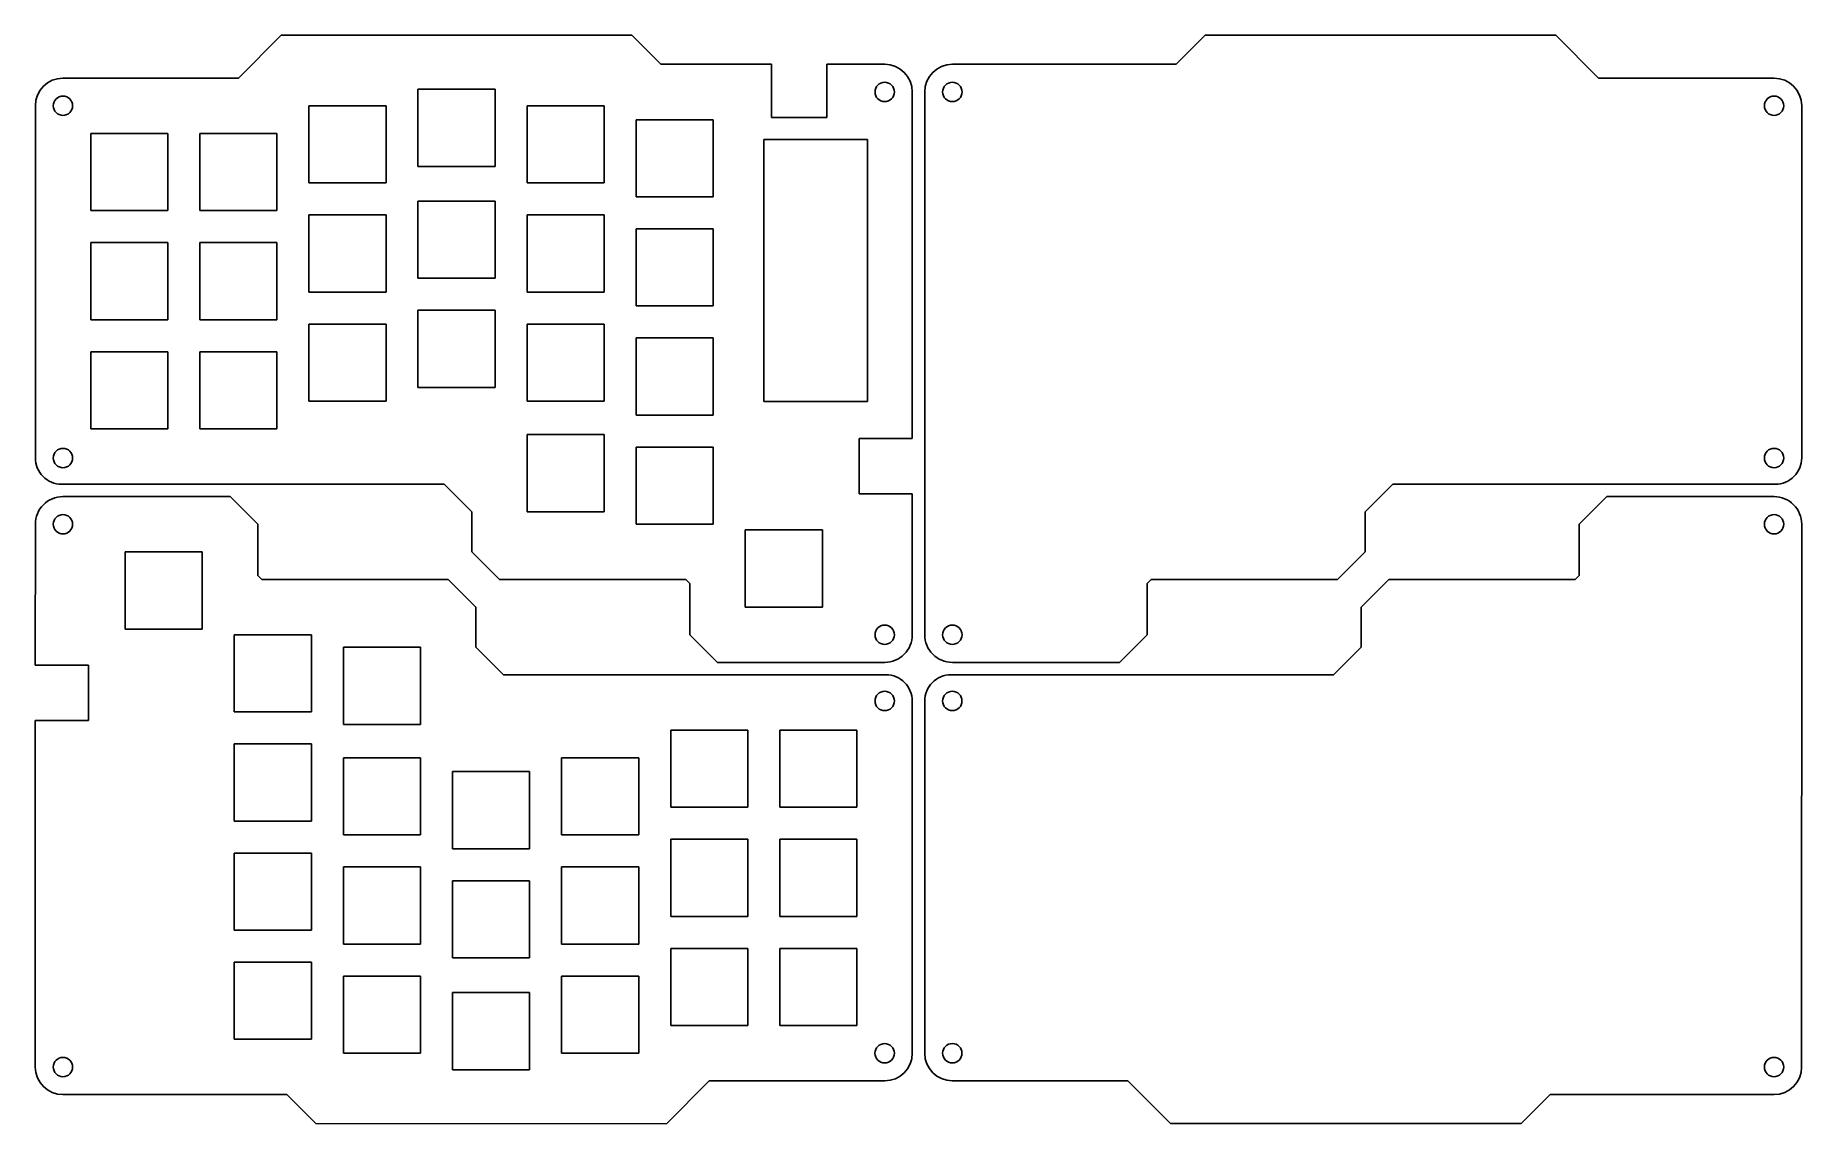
# Model space of a CAD drawing. Extents: x 0 to 320, y -197 to 0.
import ezdxf

# ---------------------------------------------------------------- set-up
doc = ezdxf.new("R2010")
doc.units = 0

msp = doc.modelspace()

# ---------------------------------------------------------------- linework, layer by layer
at = {"layer": 'Bottom Left', "color": 0}
for p, q in [((284.498333, -83.500041), (279.4972, -88.50092)), ((279.496966, -97.748806), (279.4972, -88.50092)), ((239.996772, -103.498112), (244.999175, -98.500281)), ((244.999175, -98.500281), (278.747393, -98.501135)), ((278.747393, -98.501135), (279.496966, -97.748806)), ((239.996589, -110.751082), (239.996772, -103.498112)), ((239.996589, -110.751082), (234.99825, -115.748914)), ((160.995649, -184.248047), (160.997262, -120.497349)), ((197.745005, -189.248713), (165.995005, -189.24791)), ((205.493586, -196.997179), (197.745005, -189.248713)), ((274.244153, -191.748993), (268.993586, -196.998786)), ((268.993586, -196.998786), (205.493586, -196.997179))]:
    msp.add_line(p, q, dxfattribs=at)
for points in [[(284.498333, -83.500041), (314.747701, -83.500806)], [(319.745531, -186.751932), (319.747194, -88.501938)], [(234.99825, -115.748914), (165.747436, -115.747162)], [(274.244153, -191.748993), (314.74496, -191.750018)]]:
    msp.add_lwpolyline(points, dxfattribs=at)
for centre in [(314.748, -88.5), (165.997191, -120.487236), (165.995577, -184.248236), (314.745514, -186.75)]:
    msp.add_circle(centre, 1.75, dxfattribs=at)
for centre, radius, start, end in [((314.748, -88.5), 4.999194, -0.022214, 90.003432), ((165.747316, -120.497343), 4.750054, 89.99855, -179.999918), ((165.995577, -184.248236), 4.999928, 179.99855, -90.006561), ((314.745514, -186.75), 5.000018, -90.006343, -0.022145)]:
    msp.add_arc(centre, radius, start, end, dxfattribs=at)
at = {"layer": 'Bottom Right', "color": 0}
for p, q in [((206.499234, -5.249979), (211.749667, -0.000052)), ((211.749667, -0.000052), (275.249667, -0.000047)), ((275.249667, -0.000047), (282.998446, -7.748316)), ((282.998446, -7.748316), (314.748446, -7.748314)), ((319.747928, -12.748049), (319.747933, -76.498747)), ((240.748854, -86.24702), (245.747066, -81.249061)), ((240.748854, -86.24702), (240.748855, -93.49999)), ((240.748855, -93.49999), (235.746579, -98.497948)), ((201.998361, -98.497951), (201.248807, -99.250299)), ((235.746579, -98.497948), (201.998361, -98.497951)), ((201.248807, -99.250299), (201.248808, -108.498185)), ((196.247802, -113.499191), (201.248808, -108.498185))]:
    msp.add_line(p, q, dxfattribs=at)
for points in [[(206.499234, -5.249979), (165.998427, -5.249982)], [(160.997982, -10.248194), (160.998814, -108.498189)], [(245.747066, -81.249061), (314.99788, -81.249056)], [(196.247802, -113.499191), (165.998434, -113.499194)]]:
    msp.add_lwpolyline(points, dxfattribs=at)
for centre in [(165.998, -10.25), (314.748, -12.747988), (314.748005, -76.508988), (165.998008, -108.5)]:
    msp.add_circle(centre, 1.75, dxfattribs=at)
for centre, radius, start, end in [((165.998, -10.25), 5.000018, 89.995112, 179.97931), ((314.748, -12.747988), 4.999928, 0.00000498, 89.994894), ((314.997879, -76.498875), 4.750054, -89.999995, 0.001537), ((165.998008, -108.5), 4.999194, 179.979241, -89.995113)]:
    msp.add_arc(centre, radius, start, end, dxfattribs=at)
at = {"layer": 'Top Left', "color": 0}
for p, q in [((44.498332, -0.000056), (36.749554, -7.748326)), ((107.998332, -0.000056), (44.498332, -0.000056)), ((113.248766, -5.249982), (107.998332, -0.000056)), ((113.248764, -5.249982), (133.249176, -5.249982)), ((133.250476, -14.869534), (133.249176, -5.249982)), ((143.250809, -5.249982), (153.749573, -5.249982)), ((143.250809, -14.869534), (143.250809, -5.249982)), ((36.749554, -7.748326), (4.999554, -7.748326)), ((0.000072, -12.748062), (0.000072, -76.49876)), ((49.519832, -26.728556), (49.519832, -12.768556)), ((49.519832, -12.768556), (63.479832, -12.768556)), ((63.479832, -12.768556), (63.479832, -26.728556)), ((69.268332, -23.728562), (69.268332, -9.768562)), ((69.268332, -9.768562), (83.228332, -9.768562)), ((83.228332, -9.768562), (83.228332, -23.728562)), ((89.019626, -12.768556), (102.979626, -12.768556)), ((89.019626, -26.728556), (89.019626, -12.768556)), ((102.979626, -12.768556), (102.979626, -26.728556)), ((158.750076, -10.248194), (158.750076, -72.998068)), ((108.771428, -15.269694), (122.731428, -15.269694)), ((108.771428, -29.229694), (108.771428, -15.269694)), ((122.731428, -15.269694), (122.731428, -29.229694)), ((143.250809, -14.869534), (133.250473, -14.869534)), ((10.021054, -17.769562), (10.021054, -31.729563)), ((29.769554, -31.729562), (29.769554, -17.769562)), ((29.769554, -17.769562), (43.729554, -17.769562)), ((43.729554, -17.769562), (43.729554, -31.729562)), ((83.228332, -23.728562), (69.268332, -23.728562)), ((63.479832, -26.728556), (49.519832, -26.728556)), ((102.979626, -26.728556), (89.019626, -26.728556)), ((43.729554, -31.729562), (29.769554, -31.729562)), ((69.268332, -30.019982), (83.228332, -30.019982)), ((69.268332, -43.979982), (69.268332, -30.019982)), ((83.228332, -30.019982), (83.228332, -43.979982)), ((122.731428, -29.229694), (108.771428, -29.229694)), ((49.519832, -32.518326), (63.479832, -32.518326)), ((49.519832, -46.478326), (49.519832, -32.518326)), ((63.479832, -32.518326), (63.479832, -46.478326)), ((89.019626, -46.478326), (89.019626, -32.518326)), ((89.019626, -32.518326), (102.979626, -32.518326)), ((102.979626, -32.518326), (102.979626, -46.478326)), ((108.771428, -35.018194), (122.731428, -35.018194)), ((108.771428, -48.978194), (108.771428, -35.018194)), ((122.731428, -35.018194), (122.731428, -48.978194)), ((10.021054, -37.518062), (23.981054, -37.518062)), ((10.021054, -51.478062), (10.021054, -37.518062)), ((23.981054, -37.518062), (23.981054, -51.478062)), ((29.769554, -51.478062), (29.769554, -37.518062)), ((29.769554, -37.518062), (43.729554, -37.518062)), ((43.729554, -37.518062), (43.729554, -51.478062)), ((83.228332, -43.979982), (69.268332, -43.979982)), ((63.479832, -46.478326), (49.519832, -46.478326)), ((102.979626, -46.478326), (89.019626, -46.478326)), ((69.268332, -49.76899), (83.228332, -49.76899)), ((69.268332, -63.72899), (69.268332, -49.76899)), ((83.228332, -49.76899), (83.228332, -63.72899)), ((122.731428, -48.978194), (108.771428, -48.978194)), ((23.981054, -51.478062), (10.021054, -51.478062)), ((43.729554, -51.478062), (29.769554, -51.478062)), ((49.519832, -66.230128), (49.519832, -52.270128)), ((49.519832, -52.270128), (63.479832, -52.270128)), ((63.479832, -52.270128), (63.479832, -66.230128)), ((89.019626, -66.230128), (89.019626, -52.270128)), ((89.019626, -52.270128), (102.979626, -52.270128)), ((102.979626, -52.270128), (102.979626, -66.230128)), ((10.021054, -71.22834), (10.021054, -57.26834)), ((10.021054, -57.26834), (23.981054, -57.26834)), ((23.981054, -57.26834), (23.981054, -71.22834)), ((29.769554, -71.22834), (29.769554, -57.26834)), ((29.769554, -57.26834), (43.729554, -57.26834)), ((43.729554, -57.26834), (43.729554, -71.22834)), ((108.771428, -68.729996), (108.771428, -54.769996)), ((108.771428, -54.769996), (122.731428, -54.769996)), ((122.731428, -54.769996), (122.731428, -68.729996)), ((83.228332, -63.72899), (69.268332, -63.72899)), ((63.479832, -66.230128), (49.519832, -66.230128)), ((102.979626, -66.230128), (89.019626, -66.230128)), ((150.640234, -66.28894), (131.859472, -66.28894)), ((122.731428, -68.729996), (108.771428, -68.729996)), ((23.981054, -71.22834), (10.021054, -71.22834)), ((43.729554, -71.22834), (29.769554, -71.22834)), ((89.019626, -86.229326), (89.019626, -72.269326)), ((89.019626, -72.269326), (102.979626, -72.269326)), ((102.979626, -72.269326), (102.979626, -86.229326)), ((149.131028, -72.998068), (158.750076, -72.998068)), ((108.771428, -88.478496), (108.771428, -74.518496)), ((108.771428, -74.518496), (122.731428, -74.518496)), ((122.731428, -74.518496), (122.731428, -88.478496)), ((78.999152, -86.247026), (74.00094, -81.249068)), ((158.750076, -108.498184), (158.750076, -82.999702)), ((78.999152, -86.247026), (78.999152, -93.499996)), ((102.979626, -86.229326), (89.019626, -86.229326)), ((122.731428, -88.478496), (108.771428, -88.478496)), ((128.519928, -89.519482), (142.479928, -89.519482)), ((128.519928, -103.479482), (128.519928, -89.519482)), ((142.479928, -89.519482), (142.479928, -103.479482)), ((78.999152, -93.499996), (84.001428, -98.497954)), ((84.001428, -98.497954), (117.749646, -98.497954)), ((117.749646, -98.497954), (118.4992, -99.250302)), ((118.4992, -99.250302), (118.4992, -108.498188)), ((142.479928, -103.479482), (128.519928, -103.479482)), ((123.500206, -113.499194), (118.4992, -108.498188))]:
    msp.add_line(p, q, dxfattribs=at)
for points in [[(23.981054, -17.769562), (10.021054, -17.769562)], [(23.981054, -17.769562), (23.981054, -31.729562)], [(131.859467, -18.869534), (131.859467, -66.28894)], [(150.640228, -18.869534), (131.859467, -18.869534)], [(150.640228, -18.869534), (150.640228, -66.28894)], [(23.981054, -31.729562), (10.021054, -31.729563)], [(149.131028, -72.998068), (149.131028, -82.9997)], [(74.00094, -81.249068), (4.750126, -81.249068)], [(158.750076, -82.999702), (149.131028, -82.9997)], [(123.500206, -113.499194), (153.749574, -113.499194)]]:
    msp.add_lwpolyline(points, dxfattribs=at)
for centre in [(153.75, -10.25), (5, -12.748), (5, -76.509), (153.75, -108.5)]:
    msp.add_circle(centre, 1.75, dxfattribs=at)
for centre, radius, start, end in [((153.75, -10.25), 5.000018, 0.020695, 90.004893), ((5, -12.748), 4.999928, 90.005111, -180), ((4.750126, -76.498887), 4.750054, 179.998468, -90), ((153.75, -108.5), 4.999194, -90.004882, 0.020764)]:
    msp.add_arc(centre, radius, start, end, dxfattribs=at)
at = {"layer": 'Top Right', "color": 0}
for p, q in [((35.249856, -83.501179), (40.2508, -88.502247)), ((-0.000076, -88.501754), (-0.00039, -114.000236)), ((40.250686, -97.750133), (40.2508, -88.502247)), ((16.269838, -107.480657), (16.27001, -93.520657)), ((16.27001, -93.520657), (30.23001, -93.520829)), ((30.23001, -93.520829), (30.229838, -107.480829)), ((41.000231, -98.50249), (40.250686, -97.750133)), ((74.748449, -98.502906), (41.000231, -98.50249)), ((79.750663, -103.500926), (74.748449, -98.502906)), ((79.750574, -110.753896), (79.750663, -103.500926)), ((30.229838, -107.480829), (16.269838, -107.480657)), ((36.018153, -122.481886), (36.018325, -108.521886)), ((36.018325, -108.521886), (49.978325, -108.522059)), ((49.978325, -108.522059), (49.978153, -122.482059)), ((55.769927, -124.7313), (55.770099, -110.7713)), ((55.770099, -110.7713), (69.730099, -110.771472)), ((69.730099, -110.771472), (69.729927, -124.731472)), ((79.750574, -110.753896), (84.748724, -115.751915)), ((158.748747, -184.253834), (158.749533, -120.503136)), ((-0.001287, -186.751744), (-0.000514, -124.00187)), ((9.618534, -124.001989), (-0.000514, -124.00187)), ((49.978153, -122.482059), (36.018153, -122.481886)), ((69.729927, -124.731472), (55.769927, -124.7313)), ((115.019814, -139.733017), (115.019986, -125.773017)), ((115.019986, -125.773017), (128.979986, -125.773189)), ((128.979986, -125.773189), (128.979814, -139.733189)), ((134.768314, -139.73326), (134.768486, -125.77326)), ((134.768486, -125.77326), (148.728486, -125.773432)), ((148.728486, -125.773432), (148.728314, -139.733432)), ((36.017909, -142.230386), (36.018082, -128.270386)), ((36.018082, -128.270386), (49.978082, -128.270559)), ((49.978082, -128.270559), (49.977909, -142.230559)), ((55.769681, -144.730498), (55.769853, -130.770498)), ((55.769853, -130.770498), (69.729853, -130.77067)), ((69.729853, -130.77067), (69.729681, -144.73067)), ((95.269475, -144.730985), (95.269647, -130.770985)), ((95.269647, -130.770985), (109.229647, -130.771157)), ((109.229647, -130.771157), (109.229475, -144.731157)), ((75.520944, -147.23188), (75.521116, -133.27188)), ((75.521116, -133.27188), (89.481116, -133.272052)), ((89.481116, -133.272052), (89.480944, -147.232052)), ((128.979814, -139.733189), (115.019814, -139.733017)), ((148.728314, -139.733432), (134.768314, -139.73326)), ((49.977909, -142.230559), (36.017909, -142.230386)), ((69.729681, -144.73067), (55.769681, -144.730498)), ((109.229475, -144.731157), (95.269475, -144.730985)), ((115.019571, -159.483295), (115.019743, -145.523295)), ((115.019743, -145.523295), (128.979743, -145.523467)), ((128.979743, -145.523467), (128.979571, -159.483467)), ((134.768071, -159.483538), (134.768243, -145.523538)), ((134.768243, -145.523538), (148.728243, -145.52371)), ((148.728243, -145.52371), (148.728071, -159.48371)), ((36.017666, -161.982188), (36.017838, -148.022188)), ((36.017838, -148.022188), (49.977838, -148.022361)), ((49.977838, -148.022361), (49.977666, -161.982361)), ((89.480944, -147.232052), (75.520944, -147.23188)), ((55.769437, -164.4823), (55.769609, -150.5223)), ((55.769609, -150.5223), (69.729609, -150.522472)), ((69.729609, -150.522472), (69.729437, -164.482472)), ((75.5207, -166.980888), (75.520872, -153.020888)), ((75.520872, -153.020888), (89.480872, -153.02106)), ((89.480872, -153.02106), (89.4807, -166.98106)), ((95.269231, -164.482787), (95.269403, -150.522787)), ((95.269403, -150.522787), (109.229403, -150.522959)), ((109.229403, -150.522959), (109.229231, -164.482959)), ((128.979571, -159.483467), (115.019571, -159.483295)), ((148.728071, -159.48371), (134.768071, -159.483538)), ((49.977666, -161.982361), (36.017666, -161.982188)), ((69.729437, -164.482472), (55.769437, -164.4823)), ((109.229231, -164.482959), (95.269231, -164.482787)), ((115.019327, -179.231795), (115.019499, -165.271795)), ((115.019499, -165.271795), (128.979499, -165.271967)), ((128.979499, -165.271967), (128.979327, -179.231967)), ((148.727827, -179.23221), (148.727999, -165.272209)), ((36.017422, -181.730688), (36.017595, -167.770688)), ((36.017595, -167.770688), (49.977595, -167.770861)), ((49.977595, -167.770861), (49.977422, -181.730861)), ((89.4807, -166.98106), (75.5207, -166.980888)), ((55.769194, -184.23207), (55.769366, -170.27207)), ((55.769366, -170.27207), (69.729366, -170.272242)), ((69.729366, -170.272242), (69.729194, -184.232242)), ((95.268988, -184.232557), (95.26916, -170.272557)), ((95.26916, -170.272557), (109.22916, -170.272729)), ((109.22916, -170.272729), (109.228988, -184.232729)), ((75.520451, -187.232308), (75.520623, -173.272308)), ((75.520623, -173.272308), (89.480623, -173.27248)), ((89.480623, -173.27248), (89.480451, -187.23248)), ((49.977422, -181.730861), (36.017422, -181.730688)), ((128.979327, -179.231967), (115.019327, -179.231795)), ((69.729194, -184.232242), (55.769194, -184.23207)), ((109.228988, -184.232729), (95.268988, -184.232557)), ((89.480451, -187.23248), (75.520451, -187.232308)), ((45.499961, -191.750517), (50.75033, -197.000508)), ((114.25033, -197.001291), (121.999204, -189.253117)), ((121.999204, -189.253117), (153.749204, -189.253508)), ((50.75033, -197.000508), (114.25033, -197.001291))]:
    msp.add_line(p, q, dxfattribs=at)
for points in [[(35.249856, -83.501179), (5.000488, -83.500806)], [(-0.00039, -114.000236), (9.618658, -114.000357)], [(9.618534, -124.001989), (9.618658, -114.000357)], [(84.748724, -115.751915), (153.999538, -115.752769)], [(134.767827, -179.232038), (134.767999, -165.272038)], [(134.767999, -165.272038), (148.727999, -165.272209)], [(134.767827, -179.232038), (148.727827, -179.23221)], [(4.999154, -191.750018), (45.499961, -191.750517)]]:
    msp.add_lwpolyline(points, dxfattribs=at)
for centre in [(5, -88.5), (153.749606, -120.492834), (4.998789, -186.75), (153.748819, -184.253834)]:
    msp.add_circle(centre, 1.75, dxfattribs=at)
for centre, radius, start, end in [((5, -88.5), 4.999194, 89.994412, -179.979942), ((153.999479, -120.50295), 4.750054, -0.002238, 89.999294), ((153.748819, -184.253834), 4.999928, -89.995595, -0.000706), ((4.998789, -186.75), 5.000018, -179.980011, -89.995813)]:
    msp.add_arc(centre, radius, start, end, dxfattribs=at)

doc.saveas('drawing.dxf')
